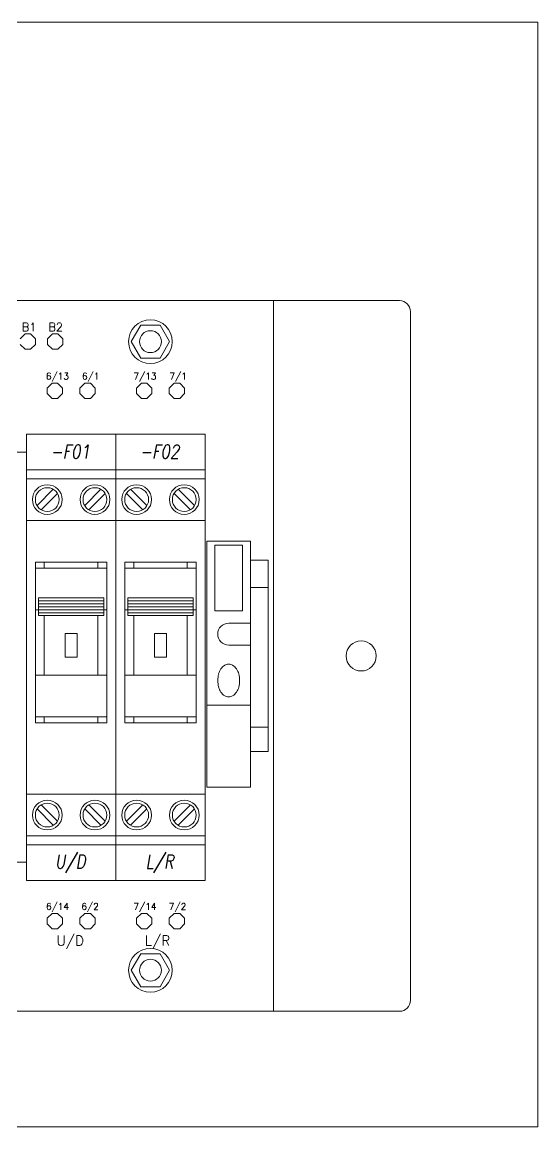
# Model space of a CAD drawing. Extents: x -2993 to 3661, y -4147 to -1441.
# Drawn here: x -494.2 to -399.9, y -1643.5 to -1441.4 of the extents above; entities that cross this region are included whole.
import ezdxf
from ezdxf.enums import TextEntityAlignment as Align

# ---------------------------------------------------------------- set-up
doc = ezdxf.new("R2010")
doc.units = 0
doc.header["$LTSCALE"] = 0.1
doc.header["$MEASUREMENT"] = 0
doc.layers.get('0').update_dxf_attribs({"linetype": 'CONTINUOUS'})
for name, color, linetype in [('20', 7, 'CONTINUOUS'), ('21', 7, 'CONTINUOUS'), ('FUNCTIE', 20, 'CONTINUOUS'), ('KLEMMEN', 7, 'CONTINUOUS'), ('KLEMMENMA', 6, 'CONTINUOUS'), ('MONTAGEPLAAT', 230, 'CONTINUOUS'), ('MOTMODULE', 7, 'CONTINUOUS'), ('NRS', 1, 'CONTINUOUS')]:
    doc.layers.add(name, color=color, linetype=linetype)
doc.styles.get("Standard").update_dxf_attribs({"font": 'simplex.shx'})

msp = doc.modelspace()

# ---------------------------------------------------------------- linework, layer by layer
at = {"lineweight": 13}
for p, q in [((-474.22, -1499.89), (-472.47, -1496.86)), ((-472.47, -1496.86), (-468.97, -1496.86)), ((-468.97, -1496.86), (-467.22, -1499.89)), ((-472.47, -1502.92), (-474.22, -1499.89)), ((-467.22, -1499.89), (-468.97, -1502.92)), ((-468.97, -1502.92), (-472.47, -1502.92)), ((-472.47, -1611.86), (-468.97, -1611.86)), ((-468.97, -1611.86), (-467.22, -1614.89)), ((-467.22, -1614.89), (-468.97, -1617.92)), ((-468.97, -1617.92), (-472.47, -1617.92))]:
    msp.add_line(p, q, dxfattribs=at)
at = {"color": 7, "lineweight": 13}
for p, q in [((-474.22, -1614.89), (-472.47, -1611.86)), ((-472.47, -1617.92), (-474.22, -1614.89))]:
    msp.add_line(p, q, dxfattribs=at)
msp.add_lwpolyline([(-847.8, -1643.55), (-399.9, -1643.55), (-399.9, -1441.43), (-847.8, -1441.43)], close=True, dxfattribs=at)
at = {"lineweight": 13}
msp.add_circle((-470.72, -1499.89), 4, dxfattribs=at)
at = {"color": 7, "lineweight": 13}
msp.add_circle((-470.72, -1614.89), 4, dxfattribs=at)
at = {"layer": '20', "lineweight": 13}
for centre in [(-470.72, -1499.89), (-470.72, -1614.89)]:
    msp.add_circle(centre, 2, dxfattribs=at)
at = {"layer": '21', "lineweight": 13}
for p, q in [((-494.52, -1499.38), (-493.63, -1498.49)), ((-493.63, -1498.49), (-492.62, -1498.49)), ((-492.62, -1498.49), (-491.73, -1499.38)), ((-491.73, -1499.38), (-491.73, -1500.4)), ((-489.52, -1499.38), (-488.63, -1498.49)), ((-489.52, -1500.4), (-489.52, -1499.38)), ((-488.63, -1498.49), (-487.62, -1498.49)), ((-487.62, -1498.49), (-486.73, -1499.38)), ((-486.73, -1499.38), (-486.73, -1500.4)), ((-493.63, -1501.29), (-494.52, -1500.4)), ((-492.62, -1501.29), (-493.63, -1501.29)), ((-491.73, -1500.4), (-492.62, -1501.29)), ((-488.63, -1501.29), (-489.52, -1500.4)), ((-487.62, -1501.29), (-488.63, -1501.29)), ((-486.73, -1500.4), (-487.62, -1501.29)), ((-489.6, -1508.38), (-488.71, -1507.49)), ((-488.71, -1507.49), (-487.69, -1507.49)), ((-487.69, -1507.49), (-486.8, -1508.38)), ((-483.6, -1508.38), (-482.71, -1507.49)), ((-482.71, -1507.49), (-481.69, -1507.49)), ((-481.69, -1507.49), (-480.8, -1508.38)), ((-473.27, -1508.38), (-472.38, -1507.49)), ((-472.38, -1507.49), (-471.36, -1507.49)), ((-471.36, -1507.49), (-470.47, -1508.38)), ((-467.27, -1508.38), (-466.38, -1507.49)), ((-466.38, -1507.49), (-465.36, -1507.49)), ((-465.36, -1507.49), (-464.47, -1508.38)), ((-489.6, -1509.4), (-489.6, -1508.38)), ((-488.71, -1510.29), (-489.6, -1509.4)), ((-486.8, -1509.4), (-487.69, -1510.29)), ((-486.8, -1508.38), (-486.8, -1509.4)), ((-483.6, -1509.4), (-483.6, -1508.38)), ((-482.71, -1510.29), (-483.6, -1509.4)), ((-480.8, -1509.4), (-481.69, -1510.29)), ((-480.8, -1508.38), (-480.8, -1509.4)), ((-473.27, -1509.4), (-473.27, -1508.38)), ((-472.38, -1510.29), (-473.27, -1509.4)), ((-470.47, -1509.4), (-471.36, -1510.29)), ((-470.47, -1508.38), (-470.47, -1509.4)), ((-467.27, -1509.4), (-467.27, -1508.38)), ((-466.38, -1510.29), (-467.27, -1509.4)), ((-464.47, -1509.4), (-465.36, -1510.29)), ((-464.47, -1508.38), (-464.47, -1509.4)), ((-487.69, -1510.29), (-488.71, -1510.29)), ((-481.69, -1510.29), (-482.71, -1510.29)), ((-471.36, -1510.29), (-472.38, -1510.29)), ((-465.36, -1510.29), (-466.38, -1510.29)), ((-473.27, -1605.38), (-472.38, -1604.49)), ((-472.38, -1604.49), (-471.36, -1604.49)), ((-471.36, -1604.49), (-470.47, -1605.38)), ((-467.27, -1605.38), (-466.38, -1604.49)), ((-466.38, -1604.49), (-465.36, -1604.49)), ((-465.36, -1604.49), (-464.47, -1605.38)), ((-473.27, -1606.4), (-473.27, -1605.38)), ((-472.38, -1607.29), (-473.27, -1606.4)), ((-470.47, -1606.4), (-471.36, -1607.29)), ((-470.47, -1605.38), (-470.47, -1606.4)), ((-467.27, -1606.4), (-467.27, -1605.38)), ((-466.38, -1607.29), (-467.27, -1606.4)), ((-464.47, -1606.4), (-465.36, -1607.29)), ((-464.47, -1605.38), (-464.47, -1606.4)), ((-471.36, -1607.29), (-472.38, -1607.29)), ((-465.36, -1607.29), (-466.38, -1607.29))]:
    msp.add_line(p, q, dxfattribs=at)
at = {"layer": '21', "color": 7, "lineweight": 13}
for p, q in [((-489.6, -1605.38), (-488.71, -1604.49)), ((-488.71, -1604.49), (-487.69, -1604.49)), ((-487.69, -1604.49), (-486.8, -1605.38)), ((-483.6, -1605.38), (-482.71, -1604.49)), ((-482.71, -1604.49), (-481.69, -1604.49)), ((-481.69, -1604.49), (-480.8, -1605.38)), ((-489.6, -1606.4), (-489.6, -1605.38)), ((-488.71, -1607.29), (-489.6, -1606.4)), ((-486.8, -1606.4), (-487.69, -1607.29)), ((-486.8, -1605.38), (-486.8, -1606.4)), ((-483.6, -1606.4), (-483.6, -1605.38)), ((-482.71, -1607.29), (-483.6, -1606.4)), ((-480.8, -1606.4), (-481.69, -1607.29)), ((-480.8, -1605.38), (-480.8, -1606.4)), ((-487.69, -1607.29), (-488.71, -1607.29)), ((-481.69, -1607.29), (-482.71, -1607.29))]:
    msp.add_line(p, q, dxfattribs=at)
at = {"layer": 'KLEMMEN', "color": 7, "lineweight": 13}
for p, q in [((-493.38, -1598.47), (-493.38, -1516.81)), ((-493.38, -1516.81), (-477.05, -1516.81)), ((-460.72, -1516.81), (-477.05, -1516.81)), ((-477.05, -1516.81), (-477.05, -1598.47)), ((-477.05, -1516.81), (-477.05, -1598.47)), ((-460.72, -1598.47), (-460.72, -1516.81)), ((-493.38, -1523.34), (-477.05, -1523.34)), ((-460.72, -1523.34), (-477.05, -1523.34)), ((-493.38, -1524.98), (-477.05, -1524.98)), ((-460.72, -1524.98), (-477.05, -1524.98)), ((-488.47, -1526.91), (-491.45, -1529.89)), ((-490.68, -1530.66), (-487.7, -1527.68)), ((-479.76, -1526.91), (-482.74, -1529.89)), ((-481.97, -1530.66), (-478.99, -1527.68)), ((-472.13, -1530.66), (-475.12, -1527.68)), ((-474.35, -1526.91), (-471.36, -1529.89)), ((-463.42, -1530.66), (-466.4, -1527.68)), ((-465.63, -1526.91), (-462.65, -1529.89)), ((-493.38, -1532.6), (-477.05, -1532.6)), ((-460.72, -1532.6), (-477.05, -1532.6)), ((-491.75, -1569.62), (-491.75, -1540.22)), ((-491.75, -1540.22), (-478.68, -1540.22)), ((-491.75, -1541.31), (-478.68, -1541.31)), ((-490.12, -1540.22), (-490.12, -1541.31)), ((-480.32, -1540.22), (-480.32, -1541.31)), ((-478.68, -1540.22), (-478.68, -1569.62)), ((-462.35, -1540.22), (-475.42, -1540.22)), ((-475.42, -1540.22), (-475.42, -1569.62)), ((-462.35, -1541.31), (-475.42, -1541.31)), ((-473.78, -1540.22), (-473.78, -1541.31)), ((-491.21, -1546.75), (-479.23, -1546.75)), ((-491.21, -1546.75), (-491.21, -1550.02)), ((-491.21, -1547.3), (-479.23, -1547.3)), ((-491.21, -1547.84), (-479.23, -1547.84)), ((-479.23, -1550.02), (-479.23, -1546.75)), ((-462.9, -1546.75), (-474.87, -1546.75)), ((-474.87, -1550.02), (-474.87, -1546.75)), ((-462.9, -1547.3), (-474.87, -1547.3)), ((-462.9, -1547.84), (-474.87, -1547.84)), ((-491.75, -1548.93), (-478.68, -1548.93)), ((-491.21, -1548.39), (-479.23, -1548.39)), ((-491.21, -1548.93), (-479.23, -1548.93)), ((-491.21, -1549.48), (-479.23, -1549.48)), ((-491.21, -1550.02), (-479.23, -1550.02)), ((-490.12, -1560.91), (-490.12, -1550.02)), ((-480.32, -1550.02), (-480.32, -1560.91)), ((-462.35, -1548.93), (-475.42, -1548.93)), ((-462.9, -1548.39), (-474.87, -1548.39)), ((-462.9, -1548.93), (-474.87, -1548.93)), ((-462.9, -1549.48), (-474.87, -1549.48)), ((-462.9, -1550.02), (-474.87, -1550.02)), ((-473.78, -1550.02), (-473.78, -1560.91)), ((-486.31, -1553.29), (-484.13, -1553.29)), ((-486.31, -1557.64), (-486.31, -1553.29)), ((-484.13, -1553.29), (-484.13, -1557.64)), ((-484.13, -1557.64), (-486.31, -1557.64)), ((-478.68, -1560.91), (-491.75, -1560.91)), ((-475.42, -1560.91), (-462.35, -1560.91)), ((-478.68, -1568.53), (-491.75, -1568.53)), ((-478.68, -1569.62), (-491.75, -1569.62)), ((-490.12, -1568.53), (-490.12, -1569.62)), ((-480.32, -1569.62), (-480.32, -1568.53)), ((-475.42, -1568.53), (-462.35, -1568.53)), ((-475.42, -1569.62), (-462.35, -1569.62)), ((-473.78, -1569.62), (-473.78, -1568.53)), ((-477.05, -1582.69), (-493.38, -1582.69)), ((-477.05, -1582.69), (-460.72, -1582.69)), ((-488.47, -1588.37), (-491.45, -1585.39)), ((-490.68, -1584.62), (-487.7, -1587.6)), ((-479.76, -1588.37), (-482.74, -1585.39)), ((-481.97, -1584.62), (-478.99, -1587.6)), ((-472.13, -1584.62), (-475.12, -1587.6)), ((-474.35, -1588.37), (-471.36, -1585.39)), ((-477.05, -1590.31), (-493.38, -1590.31)), ((-477.05, -1590.31), (-460.72, -1590.31)), ((-477.05, -1591.94), (-493.38, -1591.94)), ((-477.05, -1591.94), (-460.72, -1591.94)), ((-477.05, -1598.47), (-493.38, -1598.47)), ((-460.72, -1598.47), (-477.05, -1598.47))]:
    msp.add_line(p, q, dxfattribs=at)
at = {"layer": 'KLEMMEN', "lineweight": 13}
for p, q in [((-463.98, -1540.22), (-463.98, -1541.31)), ((-462.35, -1569.62), (-462.35, -1540.22)), ((-462.9, -1546.75), (-462.9, -1550.02)), ((-463.98, -1560.91), (-463.98, -1550.02)), ((-467.8, -1553.29), (-469.97, -1553.29)), ((-469.97, -1553.29), (-469.97, -1557.64)), ((-467.8, -1557.64), (-467.8, -1553.29)), ((-469.97, -1557.64), (-467.8, -1557.64)), ((-463.98, -1568.53), (-463.98, -1569.62)), ((-463.42, -1584.62), (-466.4, -1587.6)), ((-465.63, -1588.37), (-462.65, -1585.39))]:
    msp.add_line(p, q, dxfattribs=at)
at = {"layer": 'KLEMMEN', "color": 7, "lineweight": 13}
for centre, radius in [((-489.57, -1528.79), 2.72), ((-489.57, -1528.79), 2.18), ((-480.86, -1528.79), 2.72), ((-480.86, -1528.79), 2.18), ((-473.24, -1528.79), 2.72), ((-473.24, -1528.79), 2.18), ((-464.53, -1528.79), 2.72), ((-464.53, -1528.79), 2.18), ((-489.57, -1586.5), 2.72), ((-489.57, -1586.5), 2.18), ((-480.86, -1586.5), 2.72), ((-480.86, -1586.5), 2.18), ((-473.24, -1586.5), 2.72), ((-473.24, -1586.5), 2.18)]:
    msp.add_circle(centre, radius, dxfattribs=at)
at = {"layer": 'KLEMMEN', "lineweight": 13}
for radius in [2.72, 2.18]:
    msp.add_circle((-464.53, -1586.5), radius, dxfattribs=at)
at = {"layer": 'KLEMMENMA', "color": 7, "lineweight": 13}
for p, q in [((-460.42, -1536.39), (-460.42, -1581.39)), ((-452.42, -1536.39), (-460.42, -1536.39)), ((-458.92, -1537.14), (-453.92, -1537.14)), ((-458.92, -1549.14), (-458.92, -1537.14)), ((-453.92, -1537.14), (-453.92, -1549.14)), ((-452.42, -1536.39), (-452.42, -1581.39)), ((-449.22, -1539.89), (-452.42, -1539.89)), ((-449.22, -1574.89), (-449.22, -1539.89)), ((-449.22, -1544.89), (-452.42, -1544.89)), ((-453.92, -1549.14), (-458.92, -1549.14)), ((-456.42, -1551.39), (-452.42, -1551.39)), ((-456.42, -1555.39), (-452.42, -1555.39)), ((-460.42, -1566.39), (-452.42, -1566.39)), ((-449.22, -1570.39), (-452.42, -1570.39)), ((-452.42, -1574.89), (-449.22, -1574.89)), ((-460.42, -1581.39), (-452.42, -1581.39))]:
    msp.add_line(p, q, dxfattribs=at)
for centre, radius, start, end in [((-456.42, -1553.39), 2, 90, 270), ((-455.16, -1561.55), 3.22, 146.3099, 164.5629), ((-455.93, -1561.04), 2.29, 121.8535, 146.3099), ((-456.42, -1560.25), 1.36, 90, 121.8535), ((-456.42, -1560.25), 1.36, 58.1465, 90), ((-456.91, -1561.04), 2.29, 33.6901, 58.1465), ((-457.68, -1561.55), 3.22, 15.4371, 33.6901), ((-453.93, -1561.89), 4.48, 164.5629, 180), ((-453.93, -1561.89), 4.48, 180, 195.4371), ((-458.9, -1561.89), 4.48, 0, 15.4371), ((-458.9, -1561.89), 4.48, 344.5629, 360), ((-455.16, -1562.23), 3.22, 195.4371, 213.6901), ((-455.93, -1562.74), 2.29, 213.6901, 238.1465), ((-456.91, -1562.74), 2.29, 301.8535, 326.3099), ((-457.68, -1562.23), 3.22, 326.3099, 344.5629), ((-456.42, -1563.53), 1.36, 238.1465, 270), ((-456.42, -1563.53), 1.36, 270, 301.8535)]:
    msp.add_arc(centre, radius, start, end, dxfattribs=at)
at = {"layer": 'MONTAGEPLAAT', "color": 7, "lineweight": 13}
for p, q in [((-816.2, -1492.39), (-425.2, -1492.39)), ((-448.2, -1492.39), (-448.2, -1622.39)), ((-423.2, -1494.39), (-423.2, -1620.39)), ((-816.2, -1622.39), (-425.2, -1622.39))]:
    msp.add_line(p, q, dxfattribs=at)
msp.add_circle((-432.2, -1557.39), 2.75, dxfattribs=at)
for centre, start, end in [((-425.2, -1494.39), 0, 90), ((-425.2, -1620.39), 270, 0)]:
    msp.add_arc(centre, 2, start, end, dxfattribs=at)
at = {"layer": 'MOTMODULE', "color": 7, "lineweight": 13}
for p, q in [((-538.38, -1520.14), (-493.38, -1520.14)), ((-493.38, -1595.14), (-493.38, -1520.14)), ((-493.38, -1595.14), (-493.38, -1520.14)), ((-493.38, -1595.14), (-493.38, -1520.14)), ((-493.38, -1595.14), (-493.38, -1520.14)), ((-538.38, -1595.14), (-493.38, -1595.14)), ((-538.38, -1595.14), (-493.38, -1595.14))]:
    msp.add_line(p, q, dxfattribs=at)

# ---------------------------------------------------------------- texts
at = {"layer": '21', "lineweight": 13}
for s, height, p in [('B1', 1.5, (-494.22, -1497.97)), ('B2', 1.5, (-489.36, -1497.97)), ('6/13', 1.2, (-489.83, -1506.81)), ('6/1', 1.2, (-483.24, -1506.81)), ('7/13', 1.2, (-473.83, -1506.81)), ('7/1', 1.2, (-467.25, -1506.81)), ('7/2', 1.2, (-467.36, -1603.82)), ('L/R', 1.8, (-471.73, -1610.36))]:
    msp.add_text(s, height=height, dxfattribs=at).set_placement(p)
at = {"layer": '21', "color": 7, "lineweight": 13}
for s, height, p in [('6/14', 1.2, (-489.82, -1603.82)), ('6/2', 1.2, (-483.35, -1603.82)), ('7/14', 1.2, (-473.83, -1603.82)), ('U/D', 1.8, (-487.89, -1610.36))]:
    msp.add_text(s, height=height, dxfattribs=at).set_placement(p)
at = {"layer": 'FUNCTIE', "color": 7, "lineweight": 13, "oblique": 10, "width": 0.8}
msp.add_text('U/D', height=2.5, dxfattribs=at).set_placement((-485.38, -1596.26), align=Align.CENTER)
at = {"layer": 'FUNCTIE', "lineweight": 13, "oblique": 10, "width": 0.8}
msp.add_text('L/R', height=2.5, dxfattribs=at).set_placement((-469.05, -1596.26), align=Align.CENTER)
at = {"layer": 'NRS', "color": 7, "lineweight": 13, "oblique": 10, "width": 0.8}
for s, p in [('-F01', (-485.38, -1521.26)), ('-F02', (-469.05, -1521.26))]:
    msp.add_text(s, height=2.5, dxfattribs=at).set_placement(p, align=Align.CENTER)

doc.saveas('drawing.dxf')
